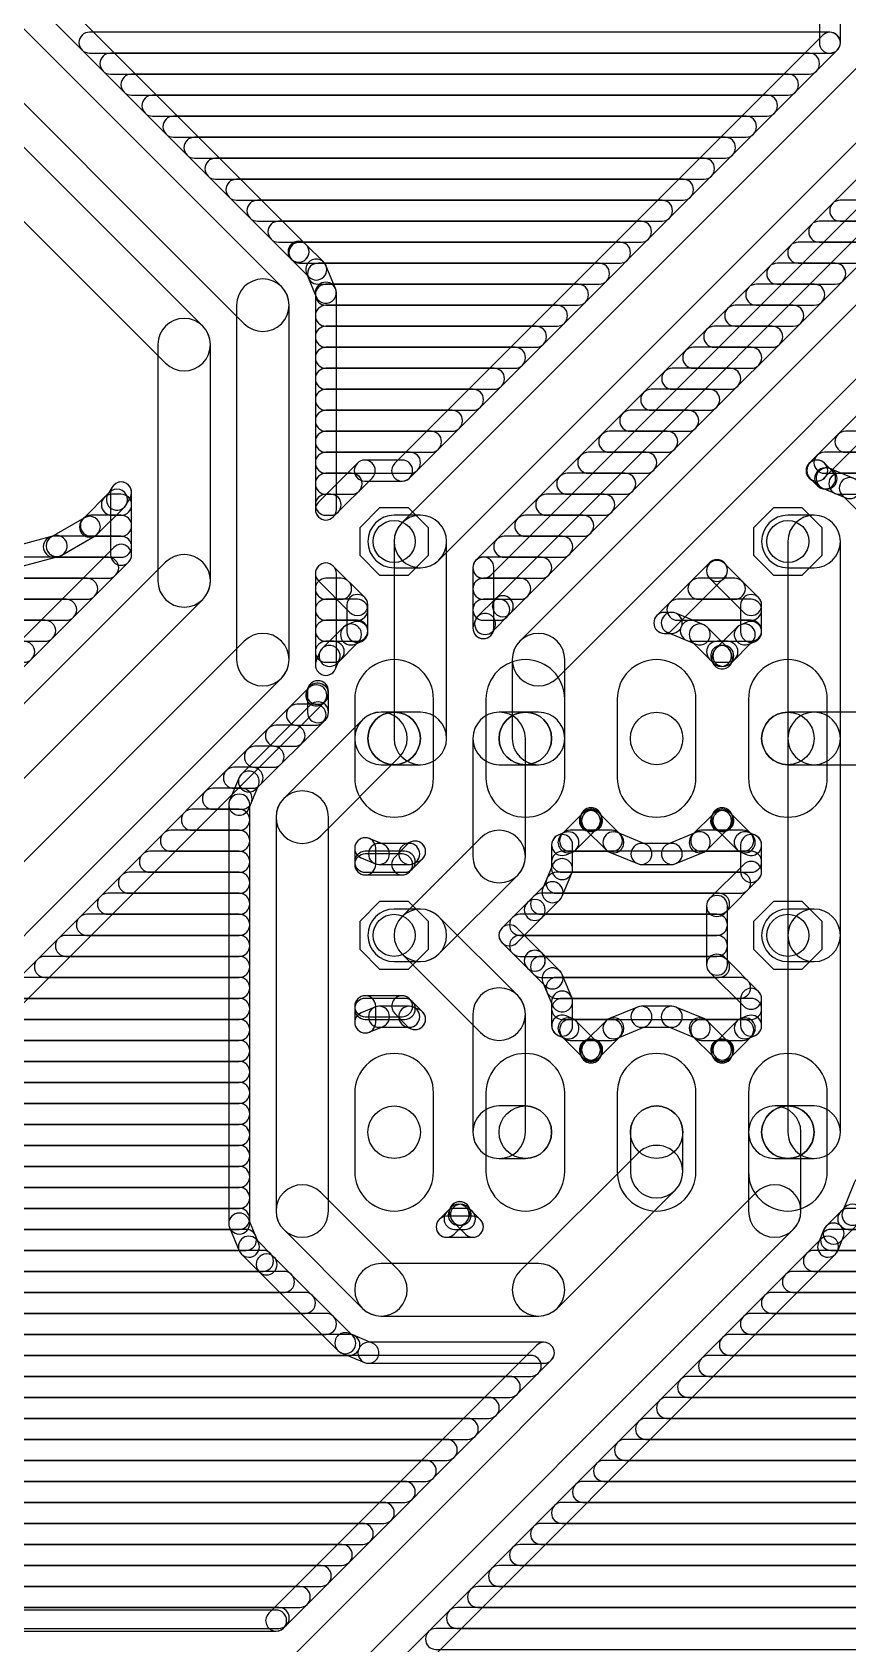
# Model space of a CAD drawing. Extents: x 1 to 104, y 1 to 79.
# Drawn here: x 67.93 to 83.71, y 32.01 to 63.19 of the extents above; entities that cross this region are included whole.
import ezdxf

# ---------------------------------------------------------------- set-up
doc = ezdxf.new("R2010")
doc.units = 0
for name, color, linetype in [('16', 174, 'CONTINUOUS'), ('17', 94, 'CONTINUOUS'), ('44', 250, 'CONTINUOUS')]:
    doc.layers.add(name, color=color, linetype=linetype)

# ---------------------------------------------------------------- blocks, each defined once
blk = doc.blocks.new('LONGP100')
blk.add_lwpolyline([(-0.5, -0.5), (0.5, -0.5, 1), (0.5, 0.5), (-0.5, 0.5, 1)], format="xyb", close=True)
blk = doc.blocks.new('OCTAGONP')
blk.add_lwpolyline([(-0.5, -0.2071), (-0.5, 0.2071), (-0.2071, 0.5), (0.2071, 0.5), (0.5, 0.2071), (0.5, -0.2071), (0.2071, -0.5), (-0.2071, -0.5)], close=True)

msp = doc.modelspace()

# ---------------------------------------------------------------- linework, layer by layer
at = {"layer": '16'}
for points in [[(71.2252, 57.5092), (57.5092, 71.2252, 1), (56.7908, 70.5068), (70.5068, 56.7908, 1)], [(72.7492, 58.2712), (60.5572, 70.4632, 1), (59.8388, 69.7448), (72.0308, 57.5528, 1)], [(83.1596, 69.6696), (83.1596, 62.989, 1), (83.566, 62.989), (83.566, 69.6696, 1)], [(73.2243, 59.0893), (62.7009, 69.6127, 1), (62.4135, 69.3253), (72.9369, 58.8019, 1)], [(69.0342, 62.7888), (83.3628, 62.7888, 1), (83.3628, 63.1952), (69.0342, 63.1952, 1)], [(83.2191, 63.1327), (74.9417, 54.8553, 1), (75.2291, 54.5679), (83.5065, 62.8453, 1)], [(75.7972, 52.9808), (84.9412, 62.1248, 1), (84.2228, 62.8432), (75.0788, 53.6992, 1)], [(69.4406, 62.3824), (82.9594, 62.3824, 1), (82.9594, 62.7888), (69.4406, 62.7888, 1)], [(69.847, 61.976), (82.553, 61.976, 1), (82.553, 62.3824), (69.847, 62.3824, 1)], [(70.2534, 61.5696), (82.1466, 61.5696, 1), (82.1466, 61.976), (70.2534, 61.976, 1)], [(76.8009, 52.6913), (85.7593, 61.6497, 1), (85.4719, 61.9371), (76.5135, 52.9787, 1)], [(70.6598, 61.1632), (81.7402, 61.1632, 1), (81.7402, 61.5696), (70.6598, 61.5696, 1)], [(86.2671, 61.6087), (76.8897, 52.2313, 1), (77.1771, 51.9439), (86.5545, 61.3213, 1)], [(78.0832, 50.6948), (87.9892, 60.6008, 1), (87.2708, 61.3192), (77.3648, 51.4132, 1)], [(71.0662, 60.7568), (81.3338, 60.7568, 1), (81.3338, 61.1632), (71.0662, 61.1632, 1)], [(71.4726, 60.3504), (80.9274, 60.3504, 1), (80.9274, 60.7568), (71.4726, 60.7568, 1)], [(71.879, 59.944), (80.521, 59.944, 1), (80.521, 60.3504), (71.879, 60.3504, 1)], [(83.2495, 54.5679), (88.8073, 60.1257, 1), (88.5199, 60.4131), (82.9621, 54.8553, 1)], [(72.2854, 59.5376), (80.1146, 59.5376, 1), (80.1146, 59.944), (72.2854, 59.944, 1)], [(83.563, 59.5376), (84.6866, 59.5376, 1), (84.6866, 59.944), (83.563, 59.944, 1)], [(72.6918, 59.1312), (79.7082, 59.1312, 1), (79.7082, 59.5376), (72.6918, 59.5376, 1)], [(83.1566, 59.1312), (84.2802, 59.1312, 1), (84.2802, 59.5376), (83.1566, 59.5376, 1)], [(73.5673, 58.7463), (73.2243, 59.0893, 1), (72.9369, 58.8019), (73.2799, 58.4589, 1)], [(73.0806, 59.1488), (73.0806, 59.1488, 1), (73.0806, 58.7424), (73.0806, 58.7424, 1)], [(73.0982, 58.7248), (79.3018, 58.7248, 1), (79.3018, 59.1312), (73.0982, 59.1312, 1)], [(82.7502, 58.7248), (83.8738, 58.7248, 1), (83.8738, 59.1312), (82.7502, 59.1312, 1)], [(73.7969, 58.2323), (73.6113, 58.6804, 1), (73.2359, 58.5249), (73.4215, 58.0768, 1)], [(73.4571, 58.3184), (78.8954, 58.3184, 1), (78.8954, 58.7248), (73.4571, 58.7248, 1)], [(82.3438, 58.3184), (83.4674, 58.3184, 1), (83.4674, 58.7248), (82.3438, 58.7248, 1)], [(72.898, 51.054), (72.898, 57.912, 1), (71.882, 57.912), (71.882, 51.054, 1)], [(73.8124, 53.9589), (73.8124, 58.1545, 1), (73.406, 58.1545), (73.406, 53.9589, 1)], [(73.6092, 57.912), (78.489, 57.912, 1), (78.489, 58.3184), (73.6092, 58.3184, 1)], [(81.9374, 57.912), (83.061, 57.912, 1), (83.061, 58.3184), (81.9374, 58.3184, 1)], [(73.6092, 57.5056), (78.0826, 57.5056, 1), (78.0826, 57.912), (73.6092, 57.912, 1)], [(81.531, 57.5056), (82.6546, 57.5056, 1), (82.6546, 57.912), (81.531, 57.912, 1)], [(71.374, 52.578), (71.374, 57.15, 1), (70.358, 57.15), (70.358, 52.578, 1)], [(73.6092, 57.0992), (77.6762, 57.0992, 1), (77.6762, 57.5056), (73.6092, 57.5056, 1)], [(81.1246, 57.0992), (82.2482, 57.0992, 1), (82.2482, 57.5056), (81.1246, 57.5056, 1)], [(73.6092, 56.6928), (77.2698, 56.6928, 1), (77.2698, 57.0992), (73.6092, 57.0992, 1)], [(80.7182, 56.6928), (81.8418, 56.6928, 1), (81.8418, 57.0992), (80.7182, 57.0992, 1)], [(73.6092, 56.2864), (76.8634, 56.2864, 1), (76.8634, 56.6928), (73.6092, 56.6928, 1)], [(80.3118, 56.2864), (81.4354, 56.2864, 1), (81.4354, 56.6928), (80.3118, 56.6928, 1)], [(73.6092, 55.88), (76.457, 55.88, 1), (76.457, 56.2864), (73.6092, 56.2864, 1)], [(79.9054, 55.88), (81.029, 55.88, 1), (81.029, 56.2864), (79.9054, 56.2864, 1)], [(73.6092, 55.4736), (76.0506, 55.4736, 1), (76.0506, 55.88), (73.6092, 55.88, 1)], [(79.499, 55.4736), (80.6226, 55.4736, 1), (80.6226, 55.88), (79.499, 55.88, 1)], [(73.6092, 55.0672), (75.6442, 55.0672, 1), (75.6442, 55.4736), (73.6092, 55.4736, 1)], [(79.0926, 55.0672), (80.2162, 55.0672, 1), (80.2162, 55.4736), (79.0926, 55.4736, 1)], [(83.6646, 55.0672), (93.599, 55.0672, 1), (93.599, 55.4736), (83.6646, 55.4736, 1)], [(73.6092, 54.6608), (75.2378, 54.6608, 1), (75.2378, 55.0672), (73.6092, 55.0672, 1)], [(74.2182, 54.8553), (73.4655, 54.1026, 1), (73.7529, 53.8152), (74.5056, 54.5679, 1)], [(75.0854, 54.9148), (74.3619, 54.9148, 1), (74.3619, 54.5084), (75.0854, 54.5084, 1)], [(78.6862, 54.6608), (79.8098, 54.6608, 1), (79.8098, 55.0672), (78.6862, 55.0672, 1)], [(83.1181, 54.9148), (83.1058, 54.9148, 1), (83.1058, 54.5084), (83.1181, 54.5084, 1)], [(83.4142, 54.7029), (83.2618, 54.8553, 1), (82.9744, 54.5679), (83.1268, 54.4155, 1)], [(83.2582, 54.6608), (93.9311, 54.6608, 1), (93.9311, 55.0672), (83.2582, 55.0672, 1)], [(73.6092, 54.2544), (74.1079, 54.2544, 1), (74.1079, 54.6608), (73.6092, 54.6608, 1)], [(78.2798, 54.2544), (79.4034, 54.2544, 1), (79.4034, 54.6608), (78.2798, 54.6608, 1)], [(83.3005, 54.7624), (83.2705, 54.7624, 1), (83.2705, 54.356), (83.3005, 54.356, 1)], [(83.8264, 54.5613), (83.3783, 54.7469, 1), (83.2228, 54.3715), (83.6709, 54.1859, 1)], [(83.5458, 54.2544), (94.0327, 54.2544, 1), (94.0327, 54.6608), (83.5458, 54.6608, 1)], [(84.2353, 54.1743), (83.8923, 54.5173, 1), (83.6049, 54.2299), (83.9479, 53.8869, 1)], [(69.1847, 53.4804), (69.7096, 54.0053, 1), (69.4222, 54.2927), (68.8973, 53.7678, 1)], [(69.7419, 54.0474), (69.8228, 54.1875, 1), (69.4708, 54.3907), (69.3899, 54.2506, 1)], [(69.4436, 54.2891), (69.4436, 53.083, 1), (69.85, 53.083), (69.85, 54.2891, 1)], [(69.4682, 53.848), (69.6468, 53.848, 1), (69.6468, 54.2544), (69.4682, 54.2544, 1)], [(73.6092, 53.848), (73.7015, 53.848, 1), (73.7015, 54.2544), (73.6092, 54.2544, 1)], [(77.8734, 53.848), (78.997, 53.848, 1), (78.997, 54.2544), (77.8734, 54.2544, 1)], [(68.4998, 53.0769), (69.1426, 53.4481, 1), (68.9394, 53.8001), (68.2966, 53.4289, 1)], [(69.0618, 53.4416), (69.6468, 53.4416, 1), (69.6468, 53.848), (69.0618, 53.848, 1)], [(75.438, 53.848), (74.93, 53.848, 1), (74.93, 52.832), (75.438, 52.832, 1)], [(75.946, 49.53), (75.946, 53.34, 1), (74.93, 53.34), (74.93, 49.53, 1)], [(77.467, 53.4416), (78.5906, 53.4416, 1), (78.5906, 53.848), (77.467, 53.848, 1)], [(83.058, 53.848), (82.55, 53.848, 1), (82.55, 52.832), (83.058, 52.832, 1)], [(83.566, 49.53), (83.566, 53.34, 1), (82.55, 53.34), (82.55, 49.53, 1)], [(67.7337, 52.8645), (68.4508, 53.0566, 1), (68.3456, 53.4492), (67.6286, 53.2571, 1)], [(68.344, 53.0352), (69.6468, 53.0352, 1), (69.6468, 53.4416), (68.344, 53.4416, 1)], [(77.0606, 53.0352), (78.1842, 53.0352, 1), (78.1842, 53.4416), (77.0606, 53.4416, 1)], [(69.5031, 53.2267), (58.5701, 42.2937, 1), (58.8575, 42.0063), (69.7905, 52.9393, 1)], [(59.7952, 40.7888), (71.2252, 52.2188, 1), (70.5068, 52.9372), (59.0768, 41.5072, 1)], [(62.9412, 52.6288), (69.3958, 52.6288, 1), (69.3958, 53.0352), (62.9412, 53.0352, 1)], [(76.8604, 51.6644), (76.8604, 52.835, 1), (76.454, 52.835), (76.454, 51.6644, 1)], [(76.6572, 52.6288), (77.7778, 52.6288, 1), (77.7778, 53.0352), (76.6572, 53.0352, 1)], [(73.8124, 50.953), (73.8124, 52.7211, 1), (73.406, 52.7211), (73.406, 50.953, 1)], [(73.4655, 52.5774), (74.0751, 51.9678, 1), (74.3625, 52.2551), (73.7529, 52.8648, 1)], [(80.3031, 51.6215), (81.3221, 52.6405, 1), (81.0347, 52.9279), (80.0157, 51.9089, 1)], [(80.9752, 52.7842), (80.9752, 52.7719, 1), (81.3816, 52.7719), (81.3816, 52.7842, 1)], [(81.0347, 52.6282), (81.6951, 51.9678, 1), (81.9825, 52.2551), (81.3221, 52.9155, 1)], [(62.9412, 52.2224), (68.9894, 52.2224, 1), (68.9894, 52.6288), (62.9412, 52.6288, 1)], [(73.6092, 52.2224), (73.9047, 52.2224, 1), (73.9047, 52.6288), (73.6092, 52.6288, 1)], [(76.6572, 52.2224), (77.3714, 52.2224, 1), (77.3714, 52.6288), (76.6572, 52.6288, 1)], [(80.8198, 52.2224), (81.5247, 52.2224, 1), (81.5247, 52.6288), (80.8198, 52.6288, 1)], [(62.9412, 51.816), (68.583, 51.816, 1), (68.583, 52.2224), (62.9412, 52.2224, 1)], [(73.6092, 51.816), (74.2188, 51.816, 1), (74.2188, 52.2224), (73.6092, 52.2224, 1)], [(74.0156, 52.1115), (74.0156, 51.592, 1), (74.422, 51.592), (74.422, 52.1115, 1)], [(76.6572, 51.816), (76.965, 51.816, 1), (76.965, 52.2224), (76.6572, 52.2224, 1)], [(76.8897, 52.2313), (76.5467, 51.8883, 1), (76.8341, 51.6009), (77.1771, 51.9439, 1)], [(80.4134, 51.816), (81.8388, 51.816, 1), (81.8388, 52.2224), (80.4134, 52.2224, 1)], [(81.6356, 52.1115), (81.6356, 51.592, 1), (82.042, 51.592), (82.042, 52.1115, 1)], [(62.9412, 51.4096), (68.1766, 51.4096, 1), (68.1766, 51.816), (62.9412, 51.816, 1)], [(73.6092, 51.4096), (74.2188, 51.4096, 1), (74.2188, 51.816), (73.6092, 51.816, 1)], [(74.141, 51.7797), (74.0177, 51.7286, 1), (74.1733, 51.3532), (74.2966, 51.4043, 1)], [(76.5027, 51.8224), (76.4695, 51.7422, 1), (76.8449, 51.5867), (76.8781, 51.6669, 1)], [(80.303, 51.9684), (80.1594, 51.9684, 1), (80.1594, 51.562), (80.303, 51.562, 1)], [(80.9223, 51.7286), (80.3808, 51.9529, 1), (80.2253, 51.5775), (80.7667, 51.3532, 1)], [(80.671, 51.4096), (81.8388, 51.4096, 1), (81.8388, 51.816), (80.671, 51.816, 1)], [(81.761, 51.7797), (81.6377, 51.7286, 1), (81.7933, 51.3532), (81.9166, 51.4043, 1)], [(62.8432, 40.7888), (72.7492, 50.6948, 1), (72.0308, 51.4132), (62.1248, 41.5072, 1)], [(73.9518, 51.6846), (73.5374, 51.2702, 1), (73.8248, 50.9828), (74.2392, 51.3972, 1)], [(78.232, 49.53), (78.232, 51.054, 1), (77.216, 51.054), (77.216, 49.53, 1)], [(81.4026, 51.2702), (80.9882, 51.6846, 1), (80.7008, 51.3972), (81.1152, 50.9828, 1)], [(81.5718, 51.6846), (81.1574, 51.2702, 1), (81.4448, 50.9828), (81.8592, 51.3972, 1)], [(62.9412, 51.0032), (67.7702, 51.0032, 1), (67.7702, 51.4096), (62.9412, 51.4096, 1)], [(73.6092, 51.0032), (73.761, 51.0032, 1), (73.761, 51.4096), (73.6092, 51.4096, 1)], [(73.4933, 51.2043), (73.4215, 51.0307, 1), (73.7969, 50.8752), (73.8688, 51.0487, 1)], [(81.179, 51.0032), (81.381, 51.0032, 1), (81.381, 51.4096), (81.179, 51.4096, 1)], [(81.4677, 51.1534), (81.4467, 51.2043, 1), (81.0712, 51.0487), (81.0923, 50.9978, 1)], [(81.1134, 51.2043), (81.0923, 51.1534, 1), (81.4677, 50.9978), (81.4888, 51.0487, 1)], [(64.0247, 40.6771), (73.5673, 50.2197, 1), (73.2799, 50.5071), (63.7373, 40.9645, 1)], [(73.6113, 50.2856), (73.6445, 50.3658, 1), (73.2691, 50.5213), (73.2358, 50.4411, 1)], [(73.4361, 50.1904), (73.4568, 50.1904, 1), (73.4568, 50.5968), (73.4361, 50.5968, 1)], [(73.2536, 50.4436), (73.2536, 50.035, 1), (73.66, 50.035), (73.66, 50.4436, 1)], [(73.3131, 50.1787), (71.9747, 48.8403, 1), (72.2621, 48.5529), (73.6005, 49.8913, 1)], [(74.3168, 49.8892), (72.7928, 48.3652, 1), (73.5112, 47.6468), (75.0352, 49.1708, 1)], [(73.0474, 49.784), (73.409, 49.784, 1), (73.409, 50.1904), (73.0474, 50.1904, 1)], [(74.676, 49.022), (74.93, 49.022, 1), (74.93, 50.038), (74.676, 50.038, 1)], [(75.438, 50.038), (74.93, 50.038, 1), (74.93, 49.022), (75.438, 49.022, 1)], [(76.454, 49.53), (76.454, 47.244, 1), (77.47, 47.244), (77.47, 49.53, 1)], [(76.962, 49.022), (77.47, 49.022, 1), (77.47, 50.038), (76.962, 50.038, 1)], [(77.724, 50.038), (77.47, 50.038, 1), (77.47, 49.022), (77.724, 49.022, 1)], [(83.058, 50.038), (82.55, 50.038, 1), (82.55, 49.022), (83.058, 49.022, 1)], [(82.55, 49.53), (82.55, 45.72, 1), (83.566, 45.72), (83.566, 49.53, 1)], [(83.058, 49.022), (85.09, 49.022, 1), (85.09, 50.038), (83.058, 50.038, 1)], [(72.641, 49.3776), (73.0026, 49.3776, 1), (73.0026, 49.784), (72.641, 49.784, 1)], [(72.2346, 48.9712), (72.5962, 48.9712, 1), (72.5962, 49.3776), (72.2346, 49.3776, 1)], [(71.8282, 48.5648), (72.1898, 48.5648, 1), (72.1898, 48.9712), (71.8282, 48.9712, 1)], [(71.9307, 48.7744), (71.7451, 48.3263, 1), (72.1205, 48.1708), (72.3061, 48.6189, 1)], [(71.4218, 48.1584), (71.9796, 48.1584, 1), (71.9796, 48.5648), (71.4218, 48.5648, 1)], [(71.7296, 48.2485), (71.7296, 40.1435, 1), (72.136, 40.1435), (72.136, 48.2485, 1)], [(72.644, 48.006), (72.644, 40.386, 1), (73.66, 40.386), (73.66, 48.006, 1)], [(71.0154, 47.752), (71.9328, 47.752, 1), (71.9328, 48.1584), (71.0154, 48.1584, 1)], [(78.4482, 47.3754), (78.8626, 47.7898, 1), (78.5752, 48.0772), (78.1608, 47.6628, 1)], [(78.9067, 47.8557), (78.9277, 47.9066, 1), (78.5523, 48.0622), (78.5312, 48.0113, 1)], [(78.7279, 47.752), (78.7521, 47.752, 1), (78.7521, 48.1584), (78.7279, 48.1584, 1)], [(78.5523, 47.9066), (78.5734, 47.8557, 1), (78.9488, 48.0113), (78.9277, 48.0622, 1)], [(78.6174, 47.7898), (79.0318, 47.3754, 1), (79.3192, 47.6628), (78.9048, 48.0772, 1)], [(80.9882, 47.3754), (81.4026, 47.7898, 1), (81.1152, 48.0772), (80.7008, 47.6628, 1)], [(81.4467, 47.8557), (81.4677, 47.9066, 1), (81.0923, 48.0622), (81.0712, 48.0113, 1)], [(81.2679, 47.752), (81.2921, 47.752, 1), (81.2921, 48.1584), (81.2679, 48.1584, 1)], [(81.0923, 47.9066), (81.1134, 47.8557, 1), (81.4888, 48.0113), (81.4677, 48.0622, 1)], [(81.1574, 47.7898), (81.5718, 47.3754, 1), (81.8592, 47.6628), (81.4448, 48.0772, 1)], [(70.609, 47.3456), (71.9328, 47.3456, 1), (71.9328, 47.752), (70.609, 47.752, 1)], [(76.6028, 47.6032), (75.0788, 46.0792, 1), (75.7972, 45.3608), (77.3212, 46.8848, 1)], [(78.259, 47.2803), (78.3823, 47.3313, 1), (78.2267, 47.7068), (78.1034, 47.6557, 1)], [(78.3342, 47.3456), (79.1458, 47.3456, 1), (79.1458, 47.752), (78.3342, 47.752, 1)], [(79.0977, 47.3313), (79.6392, 47.1071, 1), (79.7947, 47.4825), (79.2533, 47.7068, 1)], [(80.3808, 47.1071), (80.9223, 47.3313, 1), (80.7667, 47.7068), (80.2253, 47.4825, 1)], [(80.8742, 47.3456), (81.6858, 47.3456, 1), (81.6858, 47.752), (80.8742, 47.752, 1)], [(81.6377, 47.3313), (81.761, 47.2803, 1), (81.9166, 47.6557), (81.7933, 47.7068, 1)], [(74.5744, 47.0916), (74.5744, 47.4049, 1), (74.168, 47.4049), (74.168, 47.0916, 1)], [(74.2934, 47.2172), (74.5592, 47.1071, 1), (74.7147, 47.4825), (74.449, 47.5926, 1)], [(74.637, 47.0916), (75.223, 47.0916, 1), (75.223, 47.498), (74.637, 47.498, 1)], [(75.1913, 47.4848), (74.9417, 47.2353, 1), (75.2291, 46.9479), (75.4786, 47.1975, 1)], [(75.3008, 47.1071), (75.4127, 47.1534, 1), (75.2572, 47.5289), (75.1453, 47.4825, 1)], [(78.3844, 47.0015), (78.3844, 47.468, 1), (77.978, 47.468), (77.978, 47.0015, 1)], [(79.717, 47.0916), (80.303, 47.0916, 1), (80.303, 47.498), (79.717, 47.498, 1)], [(81.6356, 47.468), (81.6356, 46.9485, 1), (82.042, 46.9485), (82.042, 47.468, 1)], [(70.2026, 46.9392), (71.9328, 46.9392, 1), (71.9328, 47.3456), (70.2026, 47.3456, 1)], [(74.3712, 46.9392), (75.1362, 46.9392, 1), (75.1362, 47.3456), (74.3712, 47.3456, 1)], [(75.0854, 47.2948), (74.3712, 47.2948, 1), (74.3712, 46.8884), (75.0854, 46.8884, 1)], [(78.1833, 46.4756), (78.3689, 46.9237, 1), (77.9935, 47.0792), (77.8079, 46.6311, 1)], [(78.1812, 46.9392), (81.8388, 46.9392, 1), (81.8388, 47.3456), (78.1812, 47.3456, 1)], [(81.6951, 47.0922), (81.0347, 46.4318, 1), (81.3221, 46.1444), (81.9825, 46.8048, 1)], [(69.7962, 46.5328), (71.9328, 46.5328, 1), (71.9328, 46.9392), (69.7962, 46.9392, 1)], [(78.0712, 46.5328), (81.6263, 46.5328, 1), (81.6263, 46.9392), (78.0712, 46.9392, 1)], [(69.3898, 46.1264), (71.9328, 46.1264, 1), (71.9328, 46.5328), (69.3898, 46.5328, 1)], [(77.7963, 46.0667), (78.1393, 46.4097, 1), (77.8519, 46.6971), (77.5089, 46.3541, 1)], [(77.7718, 46.1264), (81.2199, 46.1264, 1), (81.2199, 46.5328), (77.7718, 46.5328, 1)], [(80.9752, 46.2881), (80.9752, 45.1519, 1), (81.3816, 45.1519), (81.3816, 46.2881, 1)], [(75.438, 46.228), (74.93, 46.228, 1), (74.93, 45.212), (75.438, 45.212, 1)], [(75.0788, 45.3608), (76.6028, 43.8368, 1), (77.3212, 44.5552), (75.7972, 46.0792, 1)], [(77.3059, 45.5763), (77.7963, 46.0667, 1), (77.5089, 46.3541), (77.0185, 45.8637, 1)], [(83.058, 46.228), (82.55, 46.228, 1), (82.55, 45.212), (83.058, 45.212, 1)], [(82.55, 45.72), (82.55, 41.91, 1), (83.566, 41.91), (83.566, 45.72, 1)], [(68.9834, 45.72), (71.9328, 45.72, 1), (71.9328, 46.1264), (68.9834, 46.1264, 1)], [(77.7963, 45.3733), (77.3059, 45.8637, 1), (77.0185, 45.5763), (77.5089, 45.0859, 1)], [(77.3654, 45.72), (81.1784, 45.72, 1), (81.1784, 46.1264), (77.3654, 46.1264, 1)], [(68.577, 45.3136), (71.9328, 45.3136, 1), (71.9328, 45.72), (68.577, 45.72, 1)], [(77.3654, 45.3136), (81.1784, 45.3136, 1), (81.1784, 45.72), (77.3654, 45.72, 1)], [(68.1706, 44.9072), (71.9328, 44.9072, 1), (71.9328, 45.3136), (68.1706, 45.3136, 1)], [(78.1393, 45.0303), (77.7963, 45.3733, 1), (77.5089, 45.0859), (77.8519, 44.7429, 1)], [(77.6526, 45.4328), (77.6526, 45.4328, 1), (77.6526, 45.0264), (77.6526, 45.0264, 1)], [(77.7718, 44.9072), (81.2199, 44.9072, 1), (81.2199, 45.3136), (77.7718, 45.3136, 1)], [(81.0347, 45.0082), (81.6951, 44.3478, 1), (81.9825, 44.6351), (81.3221, 45.2955, 1)], [(67.7642, 44.5008), (71.9328, 44.5008, 1), (71.9328, 44.9072), (67.7642, 44.9072, 1)], [(78.3689, 44.5163), (78.1833, 44.9644, 1), (77.8079, 44.8089), (77.9935, 44.3608, 1)], [(78.0712, 44.5008), (81.6263, 44.5008, 1), (81.6263, 44.9072), (78.0712, 44.9072, 1)], [(76.454, 44.196), (76.454, 41.91, 1), (77.47, 41.91), (77.47, 44.196, 1)], [(78.3844, 43.972), (78.3844, 44.4385, 1), (77.978, 44.4385), (77.978, 43.972, 1)], [(81.6356, 44.4915), (81.6356, 43.972, 1), (82.042, 43.972), (82.042, 44.4915, 1)], [(67.3578, 44.0944), (71.9328, 44.0944, 1), (71.9328, 44.5008), (67.3578, 44.5008, 1)], [(74.5744, 44.0351), (74.5744, 44.3484, 1), (74.168, 44.3484), (74.168, 44.0351, 1)], [(74.3712, 44.1452), (75.0854, 44.1452, 1), (75.0854, 44.5516), (74.3712, 44.5516, 1)], [(74.3712, 44.0944), (75.1362, 44.0944, 1), (75.1362, 44.5008), (74.3712, 44.5008, 1)], [(74.5592, 44.3329), (74.2934, 44.2228, 1), (74.449, 43.8474), (74.7147, 43.9575, 1)], [(75.223, 44.3484), (74.637, 44.3484, 1), (74.637, 43.942), (75.223, 43.942, 1)], [(74.9417, 44.2047), (75.1913, 43.9552, 1), (75.4786, 44.2425), (75.2291, 44.4921, 1)], [(75.4127, 44.2866), (75.3008, 44.3329, 1), (75.1453, 43.9575), (75.2572, 43.9111, 1)], [(78.1812, 44.0944), (81.8388, 44.0944, 1), (81.8388, 44.5008), (78.1812, 44.5008, 1)], [(79.6392, 44.3329), (79.0977, 44.1086, 1), (79.2533, 43.7332), (79.7947, 43.9575, 1)], [(80.303, 44.3484), (79.717, 44.3484, 1), (79.717, 43.942), (80.303, 43.942, 1)], [(80.9223, 44.1086), (80.3808, 44.3329, 1), (80.2253, 43.9575), (80.7667, 43.7332, 1)], [(66.9514, 43.688), (71.9328, 43.688, 1), (71.9328, 44.0944), (66.9514, 44.0944, 1)], [(78.3823, 44.1086), (78.259, 44.1597, 1), (78.1034, 43.7843), (78.2267, 43.7332, 1)], [(78.8626, 43.6502), (78.4482, 44.0646, 1), (78.1608, 43.7772), (78.5752, 43.3628, 1)], [(78.3342, 43.688), (79.1458, 43.688, 1), (79.1458, 44.0944), (78.3342, 44.0944, 1)], [(79.0318, 44.0646), (78.6174, 43.6502, 1), (78.9048, 43.3628), (79.3192, 43.7772, 1)], [(81.4026, 43.6502), (80.9882, 44.0646, 1), (80.7008, 43.7772), (81.1152, 43.3628, 1)], [(80.8742, 43.688), (81.6858, 43.688, 1), (81.6858, 44.0944), (80.8742, 44.0944, 1)], [(81.5718, 44.0646), (81.1574, 43.6502, 1), (81.4448, 43.3628), (81.8592, 43.7772, 1)], [(81.761, 44.1597), (81.6377, 44.1086, 1), (81.7933, 43.7332), (81.9166, 43.7843, 1)], [(66.545, 43.2816), (71.9328, 43.2816, 1), (71.9328, 43.688), (66.545, 43.688, 1)], [(78.9277, 43.5333), (78.9067, 43.5843, 1), (78.5312, 43.4287), (78.5523, 43.3778, 1)], [(78.7279, 43.2816), (78.7521, 43.2816, 1), (78.7521, 43.688), (78.7279, 43.688, 1)], [(78.5733, 43.5843), (78.5523, 43.5334, 1), (78.9277, 43.3778), (78.9488, 43.4287, 1)], [(81.4677, 43.5333), (81.4467, 43.5843, 1), (81.0712, 43.4287), (81.0923, 43.3778, 1)], [(81.2679, 43.2816), (81.2921, 43.2816, 1), (81.2921, 43.688), (81.2679, 43.688, 1)], [(81.1133, 43.5843), (81.0923, 43.5334, 1), (81.4677, 43.3778), (81.4888, 43.4287, 1)], [(66.1386, 42.8752), (71.9328, 42.8752, 1), (71.9328, 43.2816), (66.1386, 43.2816, 1)], [(65.7322, 42.4688), (71.9328, 42.4688, 1), (71.9328, 42.8752), (65.7322, 42.8752, 1)], [(65.3258, 42.0624), (71.9328, 42.0624, 1), (71.9328, 42.4688), (65.3258, 42.4688, 1)], [(76.962, 41.402), (77.47, 41.402, 1), (77.47, 42.418), (76.962, 42.418, 1)], [(80.518, 41.148), (80.518, 41.91, 1), (79.502, 41.91), (79.502, 41.148, 1)], [(82.804, 40.386), (82.804, 41.91, 1), (81.788, 41.91), (81.788, 40.386, 1)], [(82.296, 41.402), (82.55, 41.402, 1), (82.55, 42.418), (82.296, 42.418, 1)], [(83.058, 42.418), (82.55, 42.418, 1), (82.55, 41.402), (83.058, 41.402, 1)], [(64.9194, 41.656), (71.9328, 41.656, 1), (71.9328, 42.0624), (64.9194, 42.0624, 1)], [(64.513, 41.2496), (71.9328, 41.2496, 1), (71.9328, 41.656), (64.513, 41.656, 1)], [(78.0832, 38.5028), (80.3692, 40.7888, 1), (79.6508, 41.5072), (77.3648, 39.2212, 1)], [(64.1066, 40.8432), (71.9328, 40.8432, 1), (71.9328, 41.2496), (64.1066, 41.2496, 1)], [(73.5112, 30.8828), (82.6552, 40.0268, 1), (81.9368, 40.7452), (72.7928, 31.6012, 1)], [(72.7928, 40.0268), (74.3168, 38.5028, 1), (75.0352, 39.2212), (73.5112, 40.7452, 1)], [(83.9866, 40.2357), (84.2109, 40.7772, 1), (83.8355, 40.9327), (83.6112, 40.3913, 1)], [(63.881, 40.4368), (71.9328, 40.4368, 1), (71.9328, 40.8432), (63.881, 40.8432, 1)], [(76.3667, 40.2357), (76.3877, 40.2866, 1), (76.0123, 40.4422), (75.9912, 40.3912, 1)], [(76.0123, 40.2866), (76.0333, 40.2357, 1), (76.4088, 40.3913), (76.3877, 40.4422, 1)], [(63.8487, 40.0304), (71.9328, 40.0304, 1), (71.9328, 40.4368), (63.8487, 40.4368, 1)], [(71.7451, 40.0657), (71.9307, 39.6176, 1), (72.3061, 39.7731), (72.1205, 40.2212, 1)], [(76.0903, 39.9375), (76.3226, 40.1698, 1), (76.0352, 40.4572), (75.8029, 40.2249, 1)], [(76.4534, 40.2844), (75.9466, 40.2844, 1), (75.9466, 39.878), (76.4534, 39.878, 1)], [(76.099, 40.0304), (76.301, 40.0304, 1), (76.301, 40.4368), (76.099, 40.4368, 1)], [(76.0774, 40.1698), (76.3097, 39.9375, 1), (76.5971, 40.2249), (76.3648, 40.4572, 1)], [(83.5785, 39.8057), (83.9426, 40.1698, 1), (83.6552, 40.4572), (83.2911, 40.0931, 1)], [(83.719, 40.0304), (93.599, 40.0304, 1), (93.599, 40.4368), (83.719, 40.4368, 1)], [(63.6804, 39.624), (72.0638, 39.624, 1), (72.0638, 40.0304), (63.6804, 40.0304, 1)], [(83.5173, 39.6176), (83.6225, 39.8716, 1), (83.2471, 40.0271), (83.1419, 39.7731, 1)], [(83.3842, 39.624), (93.7279, 39.624, 1), (93.7279, 40.0304), (83.3842, 40.0304, 1)], [(63.3457, 39.2176), (72.393, 39.2176, 1), (72.393, 39.624), (63.3457, 39.624, 1)], [(71.9747, 39.5517), (72.3177, 39.2087, 1), (72.6051, 39.4961), (72.2621, 39.8391, 1)], [(73.9863, 30.0647), (83.4733, 39.5517, 1), (83.1859, 39.8391), (73.6989, 30.3521, 1)], [(83.055, 39.2176), (94.1343, 39.2176, 1), (94.1343, 39.624), (83.055, 39.624, 1)], [(72.3177, 39.2087), (73.8417, 37.6847, 1), (74.1291, 37.9721), (72.6051, 39.4961, 1)], [(74.676, 38.354), (77.724, 38.354, 1), (77.724, 39.37), (74.676, 39.37, 1)], [(62.6197, 38.8112), (72.7994, 38.8112, 1), (72.7994, 39.2176), (62.6197, 39.2176, 1)], [(82.6486, 38.8112), (93.8295, 38.8112, 1), (93.8295, 39.2176), (82.6486, 39.2176, 1)], [(54.0482, 38.4048), (73.2058, 38.4048, 1), (73.2058, 38.8112), (54.0482, 38.8112, 1)], [(82.2422, 38.4048), (93.599, 38.4048, 1), (93.599, 38.8112), (82.2422, 38.8112, 1)], [(53.6418, 37.9984), (73.6122, 37.9984, 1), (73.6122, 38.4048), (53.6418, 38.4048, 1)], [(81.8358, 37.9984), (93.599, 37.9984, 1), (93.599, 38.4048), (81.8358, 38.4048, 1)], [(53.2354, 37.592), (74.0656, 37.592, 1), (74.0656, 37.9984), (53.2354, 37.9984, 1)], [(77.6849, 37.7865), (72.5033, 32.6049, 1), (72.7907, 32.3175), (77.9723, 37.4991, 1)], [(73.9076, 37.6407), (74.3557, 37.4551, 1), (74.5112, 37.8305), (74.0631, 38.0161, 1)], [(74.4335, 37.4396), (77.8286, 37.4396, 1), (77.8286, 37.846), (74.4335, 37.846, 1)], [(81.4294, 37.592), (93.599, 37.592, 1), (93.599, 37.9984), (81.4294, 37.9984, 1)], [(52.829, 37.1856), (77.5746, 37.1856, 1), (77.5746, 37.592), (52.829, 37.592, 1)], [(81.023, 37.1856), (93.6263, 37.1856, 1), (93.6263, 37.592), (81.023, 37.592, 1)], [(52.4226, 36.7792), (77.1682, 36.7792, 1), (77.1682, 37.1856), (52.4226, 37.1856, 1)], [(80.6166, 36.7792), (94.0327, 36.7792, 1), (94.0327, 37.1856), (80.6166, 37.1856, 1)], [(52.0162, 36.3728), (76.7618, 36.3728, 1), (76.7618, 36.7792), (52.0162, 36.7792, 1)], [(80.2102, 36.3728), (93.9311, 36.3728, 1), (93.9311, 36.7792), (80.2102, 36.7792, 1)], [(51.6098, 35.9664), (76.3554, 35.9664, 1), (76.3554, 36.3728), (51.6098, 36.3728, 1)], [(79.8038, 35.9664), (93.599, 35.9664, 1), (93.599, 36.3728), (79.8038, 36.3728, 1)], [(51.2034, 35.56), (75.949, 35.56, 1), (75.949, 35.9664), (51.2034, 35.9664, 1)], [(79.3974, 35.56), (93.599, 35.56, 1), (93.599, 35.9664), (79.3974, 35.9664, 1)], [(50.797, 35.1536), (75.5426, 35.1536, 1), (75.5426, 35.56), (50.797, 35.56, 1)], [(78.991, 35.1536), (93.599, 35.1536, 1), (93.599, 35.56), (78.991, 35.56, 1)], [(50.3906, 34.7472), (75.1362, 34.7472, 1), (75.1362, 35.1536), (50.3906, 35.1536, 1)], [(78.5846, 34.7472), (93.599, 34.7472, 1), (93.599, 35.1536), (78.5846, 35.1536, 1)], [(49.9842, 34.3408), (74.7298, 34.3408, 1), (74.7298, 34.7472), (49.9842, 34.7472, 1)], [(78.1782, 34.3408), (93.9311, 34.3408, 1), (93.9311, 34.7472), (78.1782, 34.7472, 1)], [(49.5778, 33.9344), (74.3234, 33.9344, 1), (74.3234, 34.3408), (49.5778, 34.3408, 1)], [(77.7718, 33.9344), (94.0327, 33.9344, 1), (94.0327, 34.3408), (77.7718, 34.3408, 1)], [(49.1714, 33.528), (73.917, 33.528, 1), (73.917, 33.9344), (49.1714, 33.9344, 1)], [(77.3654, 33.528), (93.6263, 33.528, 1), (93.6263, 33.9344), (77.3654, 33.9344, 1)], [(48.765, 33.1216), (73.5106, 33.1216, 1), (73.5106, 33.528), (48.765, 33.528, 1)], [(76.959, 33.1216), (93.599, 33.1216, 1), (93.599, 33.528), (76.959, 33.528, 1)], [(48.4632, 32.7152), (73.1042, 32.7152, 1), (73.1042, 33.1216), (48.4632, 33.1216, 1)], [(76.5526, 32.7152), (93.599, 32.7152, 1), (93.599, 33.1216), (76.5526, 33.1216, 1)], [(48.4632, 32.3088), (72.6978, 32.3088, 1), (72.6978, 32.7152), (48.4632, 32.7152, 1)], [(72.647, 32.6644), (56.9075, 32.6644, 1), (56.9075, 32.258), (72.647, 32.258, 1)], [(76.1462, 32.3088), (93.599, 32.3088, 1), (93.599, 32.7152), (76.1462, 32.7152, 1)], [(75.7398, 31.9024), (93.8295, 31.9024, 1), (93.8295, 32.3088), (75.7398, 32.3088, 1)]]:
    msp.add_lwpolyline(points, format="xyb", close=True, dxfattribs=at)
at = {"layer": '44'}
for centre, radius in [((74.93, 53.34), 0.4064), ((82.55, 53.34), 0.4064), ((74.93, 49.53), 0.508), ((77.47, 49.53), 0.508), ((80.01, 49.53), 0.508), ((82.55, 49.53), 0.508), ((74.93, 45.72), 0.4064), ((82.55, 45.72), 0.4064), ((74.93, 41.91), 0.508), ((77.47, 41.91), 0.508), ((80.01, 41.91), 0.508), ((82.55, 41.91), 0.508)]:
    msp.add_circle(centre, radius, dxfattribs=at)

# ---------------------------------------------------------------- block references
at = {"layer": '17', "xscale": 1.3208, "yscale": 1.3208}
for p in [(74.93, 53.34), (82.55, 53.34), (74.93, 45.72), (82.55, 45.72)]:
    msp.add_blockref('OCTAGONP', p, dxfattribs=at)
at = {"layer": '17', "xscale": 1.524, "yscale": 1.524}
for p, rotation in [((74.93, 49.53), 90), ((77.47, 49.53), 90), ((80.01, 49.53), 90), ((82.55, 49.53), 90), ((74.93, 41.91), 270), ((77.47, 41.91), 270), ((80.01, 41.91), 270), ((82.55, 41.91), 270)]:
    msp.add_blockref('LONGP100', p, dxfattribs=dict(at, rotation=rotation))

doc.saveas('drawing.dxf')
